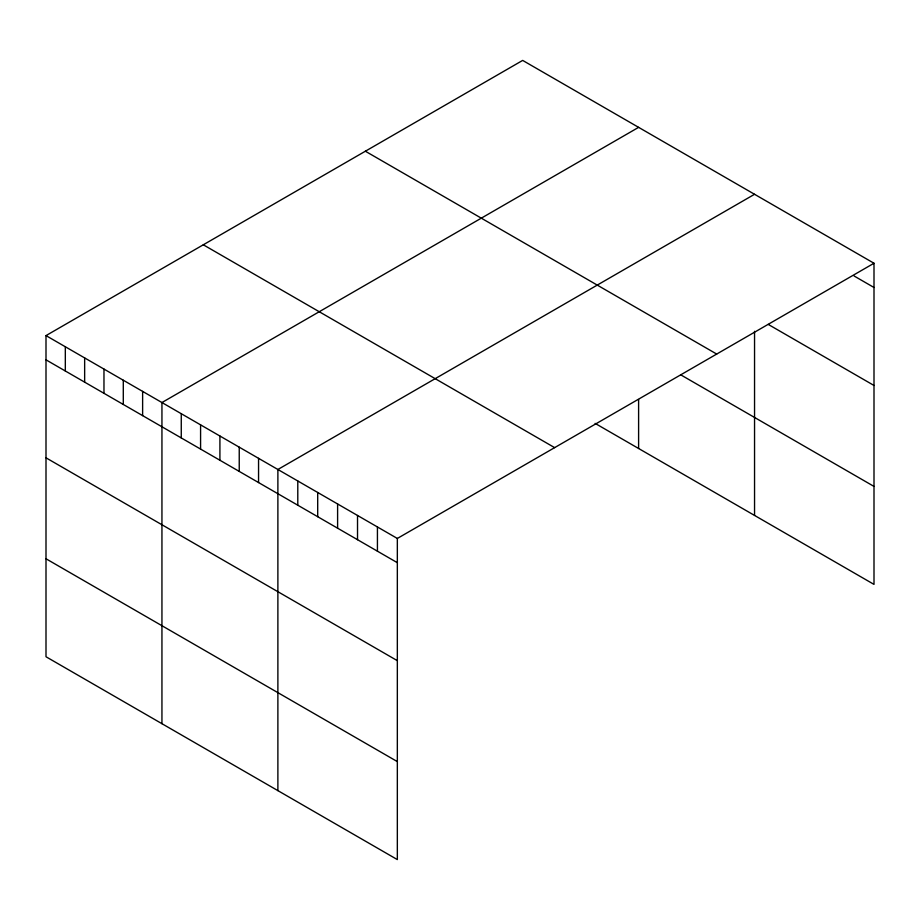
<?xml version="1.0" encoding="UTF-8"?>
<svg xmlns="http://www.w3.org/2000/svg" width="920" height="920" viewBox="0 0 920 920"><rect width="100%" height="100%" fill="white"/><g stroke="black" fill="none" stroke-linecap="round" stroke-linejoin="round"><path stroke-width="1.38" d="M46 335.604L397.336 538.453L397.336 859.591L46 656.754L46 335.604L522.663 60.409L874 263.246L874 584.395L595.125 423.384M638.606 127.351L161.943 402.546L161.943 723.683M754.549 194.281L277.886 469.487L277.886 790.625M397.336 538.453L874 263.246M854.093 275.988L874 287.488M768.234 324.403L874 385.468M365.366 151.225L716.703 354.062M680.869 374.911L874 486.416M203.297 244.789L554.634 447.637M46 359.835L397.336 562.683M46 457.815L397.336 660.663M46 558.773L397.336 761.61M754.549 331.303L754.549 515.43M638.606 399.498L638.606 448.488M377.43 526.953L377.43 551.183M357.523 515.464L357.523 539.695M337.605 503.964L337.605 528.195M317.699 492.476L317.699 516.707M297.792 480.976L297.792 505.206M258.555 458.332L258.555 482.563M239.234 447.178L239.234 471.408M219.914 436.011L219.914 460.253M200.583 424.856L200.583 449.086M181.263 413.701L181.263 437.931M142.623 391.391L142.623 415.621M123.291 380.236L123.291 404.466M103.971 369.081L103.971 393.311M84.651 357.926L84.651 382.156M65.32 346.759L65.32 371.001"/></g></svg>
